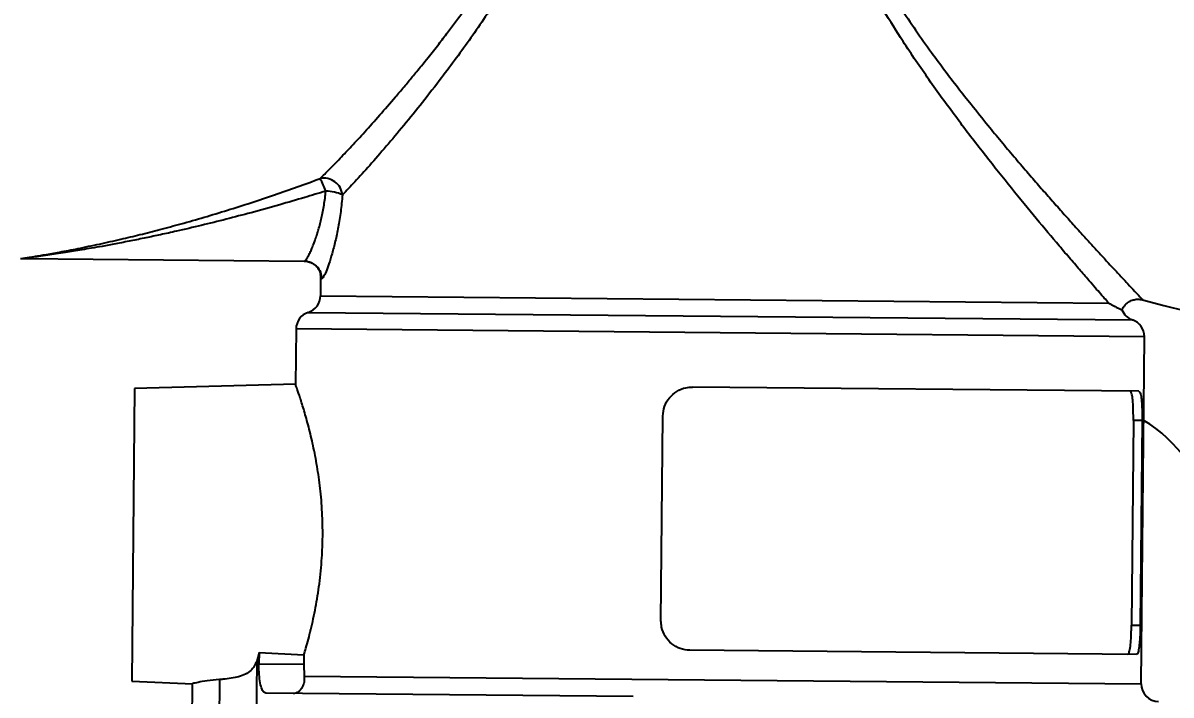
# Model space of a CAD drawing. Header units: millimetres. Extents: x 1964 to 5009, y 569 to 2723.
# Drawn here: x 3284.4 to 3480.6, y 996.6 to 1111.4 of the extents above; entities that cross this region are included whole.
import ezdxf

# ---------------------------------------------------------------- set-up
doc = ezdxf.new("R2010")
doc.units = ezdxf.units.MM
doc.layers.add('AM_5', color=3, linetype='Continuous', lineweight=25)
doc.styles.add('SLDTEXTSTYLE1', font='txt.shx', dxfattribs={"width": 0.7, "bigfont": 'gbcbig.shx'})
doc.dimstyles.new('SLDDIMSTYLE12$0', dxfattribs={"dimtxt": 12, "dimasz": 10, "dimexe": 0, "dimexo": 0.0625, "dimgap": 0.875, "dimtad": 1, "dimdec": 1, "dimlfac": 1.8, "dimrnd": 1e-09, "dimzin": 12, "dimdsep": 46, "dimtxsty": 'SLDTEXTSTYLE1', "dimcen": 0.09, "dimdle": 8.16, "dimclrd": 3, "dimclre": 3, "dimadec": 0, "dimazin": 3, "dimtfac": 1, "dimtdec": 1, "dimtofl": 0, "dimtmove": 0, "dimatfit": 3, "dimfxl": 0, "dimfrac": 2, "dimtolj": 1, "dimlwd": 5, "dimlwe": 5, "dimarcsym": 0})

# ---------------------------------------------------------------- blocks, each defined once
blk = doc.blocks.new('*D59')
at = {"layer": 'AM_5', "color": 3, "lineweight": 5, "transparency": 16777216}
blk.add_line((3405.49, 1271.14), (2987.04, 1271.14), dxfattribs=at)
at = {"layer": 'AM_5', "color": 3, "linetype": 'Continuous', "lineweight": 5, "transparency": 16777216}
for p, q in [((2987.04, 1261.14), (2987.04, 942.26)), ((3403.59, 932.26), (2987.04, 932.26))]:
    blk.add_line(p, q, dxfattribs=at)
at = {"layer": 'AM_5', "color": 3, "transparency": 16777216}
for points in [[(2985.38, 1261.14), (2988.71, 1261.14), (2987.04, 1271.14)], [(2985.38, 942.26), (2988.71, 942.26), (2987.04, 932.26)]]:
    blk.add_solid(points, dxfattribs=at)
at = {"layer": 'Defpoints', "color": 0, "transparency": 16777216}
for p in [(3405.56, 1271.14), (2987.04, 932.26), (3403.66, 932.26)]:
    blk.add_point(p, dxfattribs=at)
at = {"layer": 'AM_5', "color": 0, "transparency": 16777216, "insert": (2972.45, 1024.24), "char_height": 12, "attachment_point": 5, "rotation": 90, "style": 'SLDTEXTSTYLE1'}
blk.add_mtext('\\A1;{\\H2.28571x;340}', dxfattribs=at)

msp = doc.modelspace()

# ---------------------------------------------------------------- linework, layer by layer
at = {"color": 7, "linetype": 'Continuous', "lineweight": 25}
for p, q in [((3284.412, 1071.155), (3332.483, 1070.71)), ((3332.482, 1070.71), (3333.138, 1070.622)), ((3335.284, 1068.397), (3335.251, 1064.783)), ((3335.251, 1064.783), (3469.968, 1063.536)), ((3333.171, 1061.955), (3403.613, 1061.303)), ((3403.613, 1061.303), (3474.056, 1060.651)), ((3331.09, 1059.127), (3331.001, 1049.561)), ((3403.587, 1058.456), (3331.09, 1059.127)), ((3476.084, 1057.785), (3403.587, 1058.456)), ((3475.535, 998.482), (3476.084, 1057.785)), ((3303.495, 1048.949), (3303.032, 998.951)), ((3331.033, 1049.655), (3303.495, 1048.949)), ((3475.133, 1048.488), (3398.827, 1049.194)), ((3393.457, 1009.242), (3393.781, 1044.24)), ((3474.183, 1043.496), (3473.859, 1008.498)), ((3475.689, 1043.482), (3474.183, 1043.496)), ((3475.689, 1043.482), (3475.365, 1008.484)), ((3473.859, 1008.498), (3475.365, 1008.484)), ((3324.759, 1003.817), (3324.355, 1002.356)), ((3324.759, 1003.817), (3324.741, 1001.877)), ((3324.759, 1003.817), (3332.433, 1003.401)), ((3332.433, 1003.401), (3332.419, 1001.806)), ((3474.716, 1003.49), (3398.41, 1004.196)), ((3324.355, 1002.356), (3323.934, 956.883)), ((3324.741, 1001.877), (3332.419, 1001.806)), ((3303.032, 998.951), (3313.424, 998.492)), ((3318.003, 999.196), (3317.612, 956.941)), ((3332.498, 999.806), (3475.535, 998.482)), ((3313.328, 998.52), (3312.944, 956.985)), ((3388.698, 996.285), (3325.905, 996.866))]:
    msp.add_line(p, q, dxfattribs=at)
for centre, radius, start, end in [((3335.856, 1081.712), 3.172, 5.50724, 102.02368), ((3325.185, 1078.909), 11.622, 18.95037, 30.53824), ((3336.042, 1075.742), 6.943, 64.65692, 88.87872), ((3332.251, 1064.811), 3, 287.84598, 359.46975), ((3572.943, 1422.219), 371.068, 254.81724, 273.45811), ((3334.09, 1059.099), 3, 107.84598, 179.46975), ((3475.028, 1063.489), 3, 201.88858, 251.09352), ((3473.084, 1057.813), 3, 359.46975, 71.09352), ((3463.253, 1022.469), 24.57, 323.74461, 59.04923), ((3478.535, 998.454), 3, 179.46975, 269.46975)]:
    msp.add_arc(centre, radius, start, end, dxfattribs=at)
for points, knots in [([(3335.195, 1084.815), (3335.717, 1085.33), (3336.756, 1086.356), (3338.586, 1088.243), (3340.599, 1090.373), (3342.861, 1092.833), (3345.371, 1095.639), (3347.403, 1097.977), (3348.8, 1099.618), (3349.526, 1100.479), (3350.247, 1101.34), (3350.971, 1102.212), (3351.724, 1103.127), (3352.619, 1104.226), (3353.872, 1105.783), (3355.364, 1107.675), (3356.933, 1109.711), (3358.367, 1111.615), (3359.768, 1113.517), (3361.18, 1115.483), (3362.604, 1117.52), (3364.513, 1120.334), (3366.893, 1124.029), (3369.612, 1128.57), (3371.273, 1131.732), (3372.088, 1133.286)], [0, 0, 0, 0, 0.0628863, 0.12533, 0.1861755, 0.2506526, 0.3205742, 0.3900146, 0.4080073, 0.4267181, 0.4447532, 0.4619663, 0.480551, 0.500495, 0.5279516, 0.5724103, 0.6093584, 0.6421563, 0.6769653, 0.7117848, 0.7459499, 0.782583, 0.8550108, 0.9287697, 1, 1, 1, 1]), ([(3374.804, 1132.03), (3373.412, 1129.265), (3370.635, 1123.752), (3365.89, 1116.05), (3360.962, 1108.764), (3356.503, 1102.72), (3352.665, 1097.79), (3349.484, 1093.865), (3346.445, 1090.249), (3343.631, 1087.018), (3341.075, 1084.182), (3339.699, 1082.737), (3339.013, 1082.017)], [0, 0, 0, 0, 0.1251004, 0.2493928, 0.3739918, 0.4994655, 0.5830665, 0.6665381, 0.7493203, 0.8336176, 0.9171684, 1, 1, 1, 1]), ([(3425.356, 1130.569), (3425.995, 1129.132), (3427.281, 1126.239), (3429.517, 1122.032), (3431.893, 1117.956), (3434.393, 1114.008), (3436.992, 1110.153), (3439.517, 1106.601), (3441.944, 1103.324), (3444.195, 1100.375), (3446.682, 1097.207), (3449.139, 1094.157), (3451.596, 1091.179), (3453.804, 1088.549), (3455.945, 1086.04), (3457.952, 1083.718), (3459.873, 1081.523), (3461.702, 1079.454), (3463.517, 1077.423), (3465.248, 1075.499), (3466.892, 1073.688), (3468.386, 1072.055), (3469.949, 1070.356), (3471.508, 1068.671), (3472.967, 1067.104), (3474.356, 1065.621), (3475.401, 1064.509), (3475.844, 1064.04), (3475.774, 1064.114), (3475.766, 1064.122)], [0, 0, 0, 0, 0.0407708, 0.0820753, 0.1240713, 0.1642771, 0.2052435, 0.2476181, 0.2812635, 0.3159766, 0.3495242, 0.3934236, 0.4270429, 0.4613801, 0.4951175, 0.5272403, 0.5573162, 0.5891294, 0.6194352, 0.6520742, 0.6836084, 0.714046, 0.7433991, 0.7861954, 0.8276454, 0.8678495, 0.930543, 0.9920819, 1, 1, 1, 1]), ([(3469.968, 1063.536), (3469.466, 1064.108), (3468.446, 1065.268), (3466.616, 1067.368), (3464.769, 1069.505), (3462.986, 1071.584), (3460.478, 1074.533), (3457.113, 1078.547), (3452.835, 1083.776), (3448.369, 1089.405), (3443.806, 1095.382), (3439.254, 1101.649), (3435.14, 1107.704), (3431.579, 1113.364), (3428.516, 1118.698), (3425.704, 1124.116), (3424.111, 1127.926), (3423.339, 1129.772)], [0, 0, 0, 0, 0.0595747, 0.1209562, 0.163076, 0.206264, 0.2506137, 0.3332282, 0.4168663, 0.5006421, 0.5835312, 0.6674878, 0.7505293, 0.8140491, 0.874927, 0.9394163, 1, 1, 1, 1]), ([(3284.017, 1071.133), (3284.02, 1071.133), (3284.03, 1071.135), (3284.167, 1071.156), (3284.451, 1071.2), (3284.799, 1071.255), (3285.174, 1071.315), (3285.679, 1071.396), (3286.343, 1071.504), (3287.188, 1071.645), (3288.611, 1071.889), (3290.805, 1072.282), (3293.937, 1072.884), (3297.447, 1073.614), (3300.997, 1074.413), (3304.444, 1075.241), (3307.877, 1076.117), (3312.86, 1077.462), (3319.386, 1079.387), (3327.319, 1081.965), (3332.593, 1083.873), (3335.195, 1084.815)], [0, 0, 0, 0, 0.00526226, 0.01732889, 0.03042658, 0.03998442, 0.05033012, 0.0615511, 0.07808269, 0.09656222, 0.11707484, 0.16763141, 0.22824004, 0.29910912, 0.36768872, 0.42849794, 0.49239051, 0.55938851, 0.70603548, 0.85498094, 1, 1, 1, 1]), ([(3336.178, 1082.684), (3334.972, 1082.316), (3332.348, 1081.516), (3328.088, 1080.277), (3323.617, 1079.035), (3319.144, 1077.86), (3314.891, 1076.807), (3311.141, 1075.928), (3307.985, 1075.229), (3305.392, 1074.68), (3302.845, 1074.163), (3300.348, 1073.68), (3298.109, 1073.267), (3296.196, 1072.93), (3294.563, 1072.652), (3293.072, 1072.407), (3291.586, 1072.172), (3290.129, 1071.949), (3288.585, 1071.722), (3287.165, 1071.521), (3286.009, 1071.364), (3285.237, 1071.262), (3284.723, 1071.195), (3284.444, 1071.16), (3284.419, 1071.156), (3284.412, 1071.155)], [0, 0, 0, 0, 0.0670782, 0.1459645, 0.2366594, 0.3153276, 0.3942305, 0.4727634, 0.5237779, 0.5698863, 0.6173325, 0.6660648, 0.7098277, 0.7432923, 0.7742311, 0.8026509, 0.8285611, 0.8599794, 0.8876847, 0.9204162, 0.9471819, 0.963397, 0.9772634, 0.9928599, 1, 1, 1, 1]), ([(3332.764, 1070.924), (3332.769, 1070.929), (3332.839, 1070.996), (3333.025, 1071.291), (3333.314, 1071.81), (3333.637, 1072.49), (3333.991, 1073.329), (3334.35, 1074.287), (3334.671, 1075.257), (3334.95, 1076.179), (3335.198, 1077.092), (3335.529, 1078.461), (3335.896, 1080.282), (3336.084, 1081.883), (3336.178, 1082.684)], [0, 0, 0, 0, 0.0059714, 0.0954274, 0.1875133, 0.274591, 0.3581668, 0.4583118, 0.5375897, 0.5936895, 0.6653146, 0.7293673, 0.8646273, 1, 1, 1, 1]), ([(3339.013, 1082.017), (3338.922, 1081.06), (3338.739, 1079.146), (3338.305, 1076.483), (3337.798, 1074.059), (3337.246, 1071.942), (3336.698, 1070.19), (3336.195, 1068.851), (3335.777, 1067.98), (3335.558, 1067.709), (3335.473, 1067.687), (3335.462, 1067.684)], [0, 0, 0, 0, 0.1228737, 0.2456638, 0.3686519, 0.4914476, 0.6143904, 0.7369906, 0.8599624, 0.9823992, 1, 1, 1, 1]), ([(3332.483, 1070.71), (3332.513, 1070.716), (3332.589, 1070.729), (3332.699, 1070.851), (3332.764, 1070.924)], [0, 0, 0, 0, 0.3994785, 1, 1, 1, 1]), ([(3332.522, 1070.708), (3332.82, 1070.675), (3333.425, 1070.61), (3334.202, 1070.179), (3334.754, 1069.634), (3335.076, 1069.1), (3335.229, 1068.671), (3335.28, 1068.41), (3335.285, 1068.311), (3335.285, 1068.335), (3335.285, 1068.34)], [0, 0, 0, 0, 0.1564907, 0.3172173, 0.4552126, 0.5798095, 0.6978786, 0.8228161, 0.9669648, 1, 1, 1, 1]), ([(3332.763, 1070.92), (3332.819, 1070.851), (3332.931, 1070.712), (3333.089, 1070.652), (3333.169, 1070.622)], [0, 0, 0, 0, 0.4980236, 1, 1, 1, 1]), ([(3333.138, 1070.622), (3333.168, 1070.618), (3333.41, 1070.589), (3333.934, 1070.349), (3334.689, 1069.816), (3335.336, 1068.867), (3335.42, 1068.08), (3335.462, 1067.684)], [0, 0, 0, 0, 0.022073, 0.1813679, 0.4187059, 0.7071437, 1, 1, 1, 1]), ([(3335.462, 1067.684), (3335.408, 1067.706), (3335.299, 1067.75), (3335.291, 1068.183), (3335.287, 1068.397)], [0, 0, 0, 0, 0.5055044, 1, 1, 1, 1]), ([(3469.968, 1063.536), (3470.573, 1063.213), (3471.755, 1062.582), (3472.441, 1062.276), (3472.245, 1062.37), (3472.244, 1062.37)], [0, 0, 0, 0, 0.5120204, 0.9997256, 1, 1, 1, 1]), ([(3472.255, 1062.366), (3472.267, 1062.404), (3472.353, 1062.667), (3472.661, 1063.102), (3473.175, 1063.615), (3473.811, 1063.982), (3474.492, 1064.18), (3475.166, 1064.224), (3475.589, 1064.137), (3475.792, 1064.094)], [0, 0, 0, 0, 0.027735, 0.1931258, 0.3634324, 0.533739, 0.6991297, 0.8554886, 1, 1, 1, 1]), ([(3332.433, 1003.401), (3332.548, 1003.787), (3332.937, 1005.098), (3333.636, 1007.725), (3334.446, 1011.425), (3335.115, 1015.558), (3335.522, 1019.678), (3335.674, 1023.803), (3335.586, 1027.821), (3335.245, 1031.871), (3334.697, 1035.719), (3334.007, 1039.259), (3333.234, 1042.461), (3332.461, 1045.204), (3331.769, 1047.412), (3331.274, 1048.88), (3331.014, 1049.621), (3331.03, 1049.576), (3331.035, 1049.56)], [0, 0, 0, 0, 0.0286003, 0.0969999, 0.1673601, 0.2358887, 0.3066585, 0.3632596, 0.4269649, 0.4926035, 0.5562853, 0.6216636, 0.6882749, 0.7566756, 0.8256799, 0.8968201, 0.9634167, 1, 1, 1, 1]), ([(3393.781, 1044.24), (3393.84, 1044.799), (3393.96, 1045.915), (3394.826, 1047.399), (3396.094, 1048.52), (3397.509, 1049.117), (3398.449, 1049.172), (3398.827, 1049.194)], [0, 0, 0, 0, 0.2129679, 0.4258966, 0.639898, 0.8553588, 1, 1, 1, 1]), ([(3474.183, 1043.496), (3474.184, 1044.056), (3474.185, 1045.177), (3474.119, 1046.671), (3473.992, 1047.801), (3473.816, 1048.411), (3473.673, 1048.475), (3473.614, 1048.502)], [0, 0, 0, 0, 0.2130449, 0.4260854, 0.6392672, 0.8531492, 1, 1, 1, 1]), ([(3475.133, 1048.488), (3475.216, 1048.432), (3475.382, 1048.319), (3475.552, 1047.449), (3475.655, 1046.17), (3475.693, 1044.766), (3475.69, 1043.844), (3475.689, 1043.482)], [0, 0, 0, 0, 0.2165911, 0.4332538, 0.6482426, 0.8619005, 1, 1, 1, 1]), ([(3398.41, 1004.196), (3397.847, 1004.257), (3396.721, 1004.378), (3395.229, 1005.257), (3394.11, 1006.542), (3393.528, 1007.954), (3393.477, 1008.879), (3393.457, 1009.242)], [0, 0, 0, 0, 0.2153056, 0.4305877, 0.6463333, 0.8614906, 1, 1, 1, 1]), ([(3473.198, 1003.504), (3473.284, 1003.558), (3473.456, 1003.667), (3473.646, 1004.535), (3473.774, 1005.812), (3473.84, 1007.215), (3473.854, 1008.136), (3473.859, 1008.498)], [0, 0, 0, 0, 0.2166735, 0.4334219, 0.6484226, 0.8620356, 1, 1, 1, 1]), ([(3475.365, 1008.484), (3475.355, 1007.924), (3475.335, 1006.803), (3475.244, 1005.31), (3475.098, 1004.183), (3474.915, 1003.576), (3474.774, 1003.515), (3474.716, 1003.49)], [0, 0, 0, 0, 0.2131127, 0.4262212, 0.6394652, 0.8533812, 1, 1, 1, 1]), ([(3324.355, 1002.356), (3324.086, 1001.768), (3323.546, 1000.591), (3321.472, 999.623), (3319.408, 999.287), (3318.207, 999.209), (3318.003, 999.196)], [0, 0, 0, 0, 0.32085521, 0.64300886, 0.93938312, 1, 1, 1, 1]), ([(3325.905, 996.866), (3325.751, 996.925), (3325.444, 997.041), (3325.087, 997.944), (3324.848, 999.263), (3324.744, 1000.66), (3324.742, 1001.55), (3324.741, 1001.877)], [0, 0, 0, 0, 0.222939, 0.4460726, 0.6641385, 0.8762871, 1, 1, 1, 1]), ([(3332.419, 1001.806), (3332.424, 1001.255), (3332.431, 1000.564), (3332.487, 999.932), (3332.498, 999.806)], [0, 0, 0, 0, 0.7994147, 1, 1, 1, 1]), ([(3318.003, 999.196), (3317.271, 999.133), (3315.808, 999.007), (3314.254, 998.709), (3313.386, 998.51), (3313.415, 998.517), (3313.426, 998.519)], [0, 0, 0, 0, 0.27825372, 0.55634194, 0.83738653, 1, 1, 1, 1]), ([(3332.498, 999.806), (3332.498, 999.444), (3332.5, 998.722), (3332.116, 997.754), (3331.467, 997.009), (3330.884, 996.821), (3330.586, 996.823), (3330.584, 996.823)], [0, 0, 0, 0, 0.1974012, 0.3937141, 0.6821393, 0.9976406, 1, 1, 1, 1])]:
    msp.add_open_spline(points, degree=3, knots=knots, dxfattribs=at)

# ---------------------------------------------------------------- dimensions: what is measured, and where the dimension line sits
at = {"layer": 'AM_5'}
dim = msp.add_linear_dim(base=(2987.043, 932.263), p1=(3405.555, 1271.141), p2=(3403.657, 932.263), angle=90, text='{\\H2.28571x;340}', dimstyle='SLDDIMSTYLE12$0', override={"dimlfac": 1}, dxfattribs=at)
dim.commit()
dim.dimension.update_dxf_attribs({"geometry": '*D59', "text_midpoint": (2987.043, 1024.241), "dimtype": 160})

doc.saveas('drawing.dxf')
